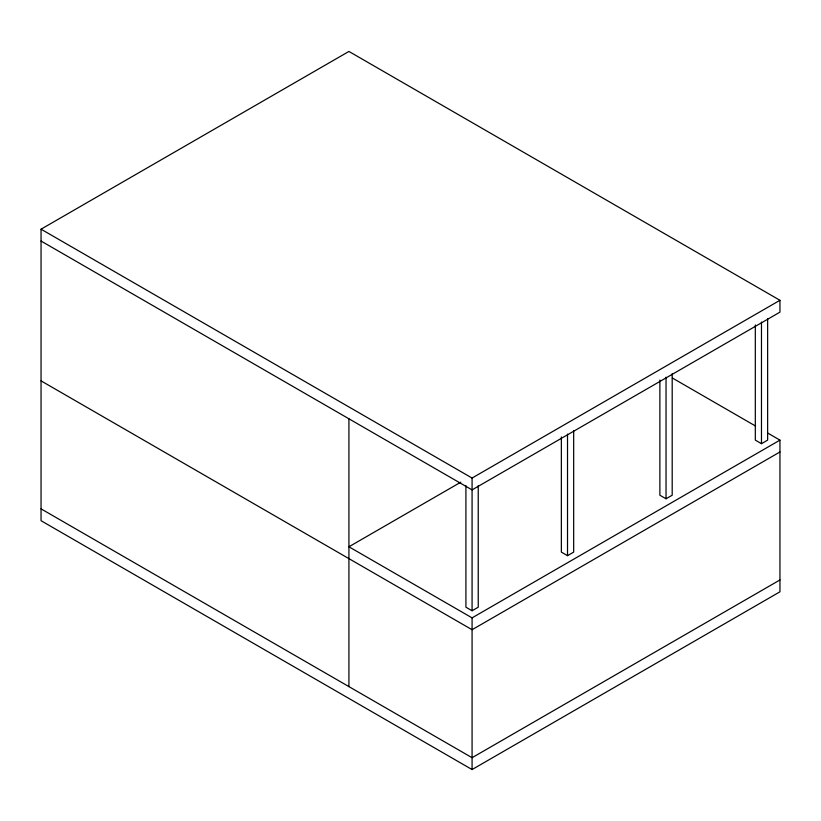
<?xml version="1.0" encoding="UTF-8"?>
<svg xmlns="http://www.w3.org/2000/svg" width="821" height="821" viewBox="0 0 821 821"><rect width="100%" height="100%" fill="white"/><g stroke="black" fill="none" stroke-linecap="round" stroke-linejoin="round"><path stroke-width="1.23" d="M767.748 433.078L779.95 440.128L779.95 591.808L472.075 769.554L41.05 520.709L41.05 229.192L348.925 51.446L779.95 300.291L779.95 312.144L472.075 489.891L41.05 241.046M460.776 482.194L348.925 546.776L472.075 617.874L779.95 440.128M41.05 229.192L472.075 478.048L779.95 300.291M465.918 485.632L465.918 607.212L472.075 610.762L478.233 607.212L478.233 485.632M561.359 436.926L561.359 552.112L567.516 555.663L573.674 552.112L573.674 430.522M659.879 380.041L659.879 495.227L666.036 498.778L672.194 495.227L672.194 373.647M755.32 324.942L755.32 440.128L761.478 443.679L767.635 440.128L767.635 318.538M779.95 451.971L472.075 629.728L41.05 380.872M779.95 579.954L472.075 757.711L41.05 508.856M672.337 377.988L755.546 426.037M761.478 322.099L761.478 443.679M666.036 377.198L666.036 498.778M567.516 434.083L567.516 555.663M472.075 478.048L472.075 610.762M472.075 617.874L472.075 769.554M348.925 418.792L348.925 686.602"/></g></svg>
